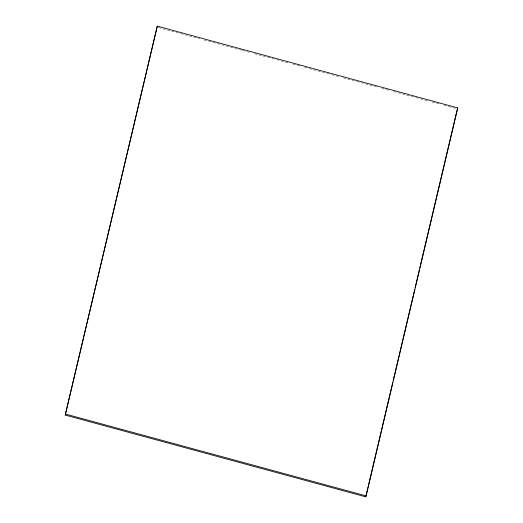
<?xml version="1.0" encoding="UTF-8"?>
<svg xmlns="http://www.w3.org/2000/svg" width="523" height="523" viewBox="0 0 523 523"><rect width="100%" height="100%" fill="white"/><g stroke="black" fill="none" stroke-linecap="round" stroke-linejoin="round"><path stroke-width="0.39" stroke-dasharray="2.62 1.96" d="M158.423 27.529L200.113 38.879M204.048 39.951L241.809 50.228M242.594 50.437L250.458 52.581M254.394 53.653L289.003 63.067M292.939 64.139L300.803 66.284M304.732 67.349L330.693 74.416M331.477 74.632L339.349 76.77M343.278 77.842L377.894 87.263M381.823 88.335L389.687 90.472M393.623 91.545L419.583 98.605M420.368 98.821L428.232 100.965M432.168 102.031L440.033 104.175M443.968 105.247L456.553 108.673"/><path stroke-width="0.78" d="M65.225 415.072L157.286 26.15L457.775 107.928L366.146 495.896L365.714 496.85L65.225 415.072L157.286 26.15M365.714 496.85L368.153 486.514M368.525 484.926L392.747 382.365M393.126 380.777L414.719 289.35M415.092 287.761L419.413 269.476M419.786 267.887L457.154 109.68M457.337 108.882L457.775 107.928M65.663 414.118L366.146 495.896"/></g></svg>
